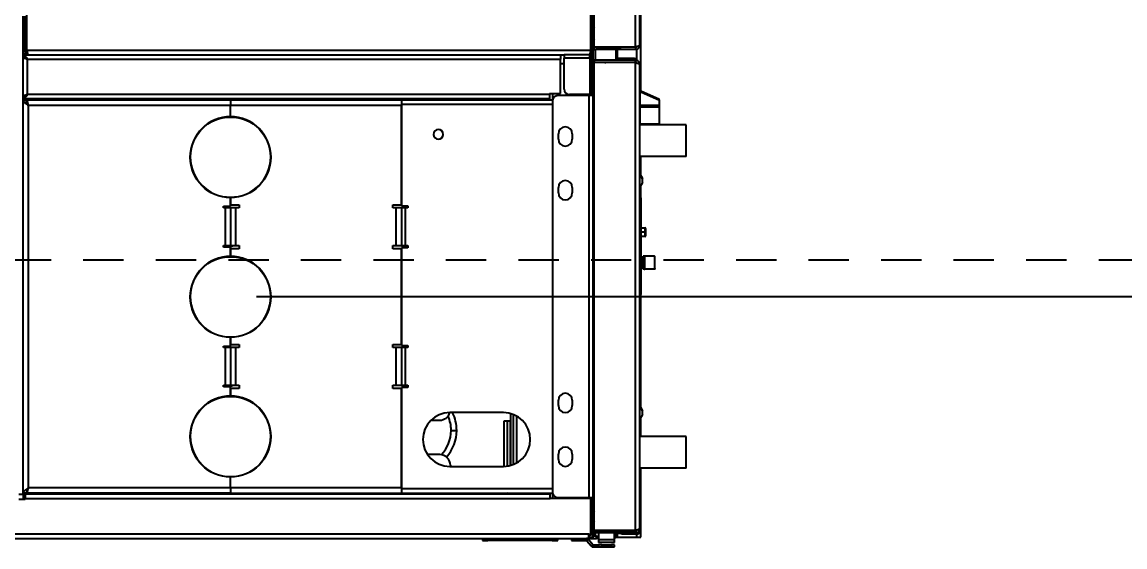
# Model space of a CAD drawing. Header units: millimetres. Extents: x 0 to 87554, y -20854 to 20404.
# Drawn here: x 11843 to 12870, y 5896 to 6384 of the extents above; entities that cross this region are included whole.
import ezdxf

# ---------------------------------------------------------------- set-up
doc = ezdxf.new("R2010")
doc.units = ezdxf.units.MM
doc.linetypes.add('CENTER', pattern=[50.8, 31.75, -6.35, 6.35, -6.35])
doc.linetypes.add('JIS_02_0.7', pattern=[1.35, 0.75, -0.6])
doc.layers.get('0').update_dxf_attribs({"lineweight": 15})
doc.layers.get('Defpoints').update_dxf_attribs({"lineweight": 15})
doc.layers.add('2', color=4, linetype='CENTER')
doc.layers.add('THICK', color=7, linetype='Continuous', lineweight=0)
doc.styles.get("Standard").update_dxf_attribs({"font": 'isocp.shx', "width": 0.707, "bigfont": 'hztxt.shx'})
doc.styles.add('仿宋', font='', dxfattribs={"width": 0.8})
doc.styles.get('仿宋').set_extended_font_data('仿宋_gb2312')
doc.dimstyles.new('12倍', dxfattribs={"dimscale": 21, "dimtxt": 3.5, "dimasz": 2.5, "dimexe": 1.5, "dimexo": 0, "dimgap": 1, "dimtad": 1, "dimtoh": 1, "dimdsep": 46, "dimtxsty": '仿宋', "dimcen": 2.5, "dimdle": 5, "dimclrd": 4, "dimclre": 4, "dimclrt": 3, "dimadec": 0, "dimazin": 0, "dimtfac": 1, "dimtmove": 0, "dimatfit": 3, "dimfxl": 1, "dimtolj": 1, "dimarcsym": 0})
doc.dimstyles.new('DJ', dxfattribs={"dimtxt": 75, "dimasz": 75, "dimexe": 20, "dimexo": 0, "dimgap": 20, "dimtad": 1, "dimdec": 1, "dimtxsty": 'Standard', "dimcen": 10, "dimclrd": 95, "dimclre": 95, "dimclrt": 95, "dimadec": 0, "dimazin": 0, "dimtfac": 1, "dimtdec": 1, "dimtmove": 1, "dimatfit": 3, "dimfxl": 1, "dimlwd": 13, "dimlwe": 15, "dimarcsym": 0})

# ---------------------------------------------------------------- blocks, each defined once
blk = doc.blocks.new('*D47')
at = {"color": 4, "linetype": 'Continuous', "lineweight": -2}
for p, q in [((12055.8, 6578.5), (13207.8, 6578.5)), ((13185.3, 6166), (13185.3, 6541)), ((12061.8, 6128.5), (13207.8, 6128.5))]:
    blk.add_line(p, q, dxfattribs=at)
at = {"color": 4, "lineweight": -3}
for points in [[(13179, 6541), (13191.5, 6541), (13185.3, 6578.5)], [(13179, 6166), (13191.5, 6166), (13185.3, 6128.5)]]:
    blk.add_solid(points, dxfattribs=at)
at = {"layer": 'Defpoints', "color": 0, "lineweight": -3}
for p in [(12055.8, 6578.5), (13185.3, 6578.5), (12061.8, 6128.5)]:
    blk.add_point(p, dxfattribs=at)
at = {"color": 3, "lineweight": -3, "insert": (13144, 6353.5), "char_height": 52.5, "attachment_point": 5, "rotation": 90, "style": '仿宋'}
blk.add_mtext('\\A1;450', dxfattribs=at)
blk = doc.blocks.new('A$C1B2D4C3C')
at = {"color": 87, "linetype": 'Continuous', "lineweight": 25}
for p, q in [((8, 997), (8, 90.5)), ((12, 90.5), (12, 997)), ((44, 615), (44, 621)), ((49, 617), (44, 617)), ((49, 621), (49, 617)), ((49, 617), (462, 617)), ((50, 614), (50, 617)), ((416, 617), (416, 614)), ((417, 127), (417, 617)), ((419, 617), (417, 617)), ((419.1, 617), (455.9, 617)), ((419.1, 616.3), (419.1, 617)), ((455.9, 616.3), (455.9, 617)), ((456, 617), (458, 617)), ((458, 617), (458, 613)), ((462, 615), (462, 617)), ((462, 617), (494, 617)), ((44, 615), (45, 615)), ((45, 615), (45, 126.5)), ((49, 615), (45, 615)), ((49, 126.5), (49, 615)), ((50, 424), (50, 613.9)), ((50.8, 613.9), (50, 613.9)), ((55, 612), (411, 612)), ((55, 424), (55, 612)), ((411, 612), (411, 424)), ((413, 613.9), (416, 613.9)), ((416, 613.9), (416, 424)), ((421, 127), (421, 613)), ((421, 613), (454, 613)), ((454, 613), (454, 117)), ((458, 613), (458, 117)), ((458, 613), (458, 113.5)), ((460, 613), (458, 613)), ((460, 613), (462, 613)), ((462, 615), (494, 615)), ((495, 614), (462, 614)), ((462, 613), (462, 614)), ((462, 88.7), (462, 613)), ((50, 564), (49, 564)), ((50, 558), (49, 558)), ((417, 564), (416, 564)), ((417, 558), (416, 558)), ((50, 536.8), (49, 536.8)), ((50, 518.5), (49, 518.5)), ((417, 518.5), (416, 518.5)), ((49, 512.5), (50, 512.5)), ((50, 504.5), (49, 504.5)), ((416, 512.4), (417, 512.5)), ((417, 504.5), (416, 504.6)), ((417, 512.5), (417, 512.5)), ((417, 504.5), (417, 504.5)), ((50, 494.5), (49, 494.5)), ((417, 494.5), (416, 494.5)), ((49, 488.5), (50, 488.5)), ((416, 488.5), (417, 488.5)), ((49, 478), (50, 478)), ((55, 424), (50, 424)), ((50, 424), (50, 265)), ((55, 424), (65.5, 424)), ((55, 265), (55, 424)), ((140.5, 424), (149, 424)), ((147.5, 424), (140.5, 424)), ((147.5, 416), (147.5, 424)), ((149, 424), (149, 430.5)), ((149, 430.5), (150.5, 430.5)), ((149.5, 423.4), (149.5, 430.5)), ((150.5, 430.5), (150.5, 429)), ((185.5, 429), (150.5, 429)), ((150.5, 429), (150.5, 424)), ((185.5, 424), (150.5, 424)), ((150.5, 424), (150.5, 419)), ((185.5, 429), (185.5, 430.5)), ((185.5, 430.5), (187, 430.5)), ((185.5, 424), (185.5, 429)), ((185.5, 419), (185.5, 424)), ((187, 430.5), (187, 424)), ((187, 424), (195.5, 424)), ((195.5, 424), (188.5, 424)), ((188.5, 424), (188.5, 416)), ((270.5, 424), (279, 424)), ((277.5, 424), (270.5, 424)), ((277.5, 416), (277.5, 424)), ((279, 424), (279, 430.5)), ((279, 430.5), (280.5, 430.5)), ((279.5, 423.4), (279.5, 430.5)), ((280.5, 430.5), (280.5, 429)), ((315.5, 429), (280.5, 429)), ((280.5, 429), (280.5, 424)), ((315.5, 424), (280.5, 424)), ((280.5, 424), (280.5, 419)), ((315.5, 429), (315.5, 430.5)), ((315.5, 430.5), (317, 430.5)), ((315.5, 424), (315.5, 429)), ((315.5, 419), (315.5, 424)), ((317, 430.5), (317, 424)), ((317, 424), (325.5, 424)), ((325.5, 424), (318.5, 424)), ((318.5, 424), (318.5, 416)), ((400.5, 424), (411, 424)), ((416, 424), (411, 424)), ((411, 424), (411, 265)), ((416, 424), (416, 265)), ((150.5, 416), (147.5, 416)), ((150.5, 419), (185.5, 419)), ((150.5, 419), (150.5, 416)), ((185.5, 416), (185.5, 419)), ((188.5, 416), (185.5, 416)), ((280.5, 416), (277.5, 416)), ((280.5, 419), (315.5, 419)), ((280.5, 419), (280.5, 416)), ((315.5, 416), (315.5, 419)), ((318.5, 416), (315.5, 416)), ((49, 406.8), (50, 406.8)), ((49, 342.2), (50, 342.2)), ((416, 342.2), (417, 342.2)), ((50, 306.5), (49, 306.5)), ((417, 306.5), (416, 306.5)), ((147.5, 265), (147.5, 273)), ((147.5, 273), (150.5, 273)), ((150.5, 273), (150.5, 270)), ((150.5, 270), (150.5, 265)), ((185.5, 270), (150.5, 270)), ((185.5, 273), (188.5, 273)), ((185.5, 270), (185.5, 273)), ((185.5, 265), (185.5, 270)), ((188.5, 273), (188.5, 265)), ((277.5, 265), (277.5, 273)), ((277.5, 273), (280.5, 273)), ((280.5, 273), (280.5, 270)), ((280.5, 270), (280.5, 265)), ((315.5, 270), (280.5, 270)), ((315.5, 270), (315.5, 273)), ((315.5, 273), (318.5, 273)), ((315.5, 265), (315.5, 270)), ((318.5, 273), (318.5, 265)), ((54, 265), (50, 265)), ((50, 265), (50, 124.4)), ((148.5, 265), (54, 265)), ((54, 124.4), (54, 265)), ((55, 265), (147.5, 265)), ((148.5, 259), (148.5, 265)), ((150.5, 259), (148.5, 259)), ((185.5, 265), (150.5, 265)), ((150.5, 265), (150.5, 261)), ((150.5, 261), (185.5, 261)), ((150.5, 261), (150.5, 259)), ((185.5, 261), (185.5, 265)), ((185.5, 259), (185.5, 261)), ((187.5, 259), (185.5, 259)), ((278.5, 265), (187.5, 265)), ((187.5, 265), (187.5, 259)), ((188.5, 265), (277.5, 265)), ((278.5, 259), (278.5, 265)), ((280.5, 259), (278.5, 259)), ((315.5, 265), (280.5, 265)), ((280.5, 265), (280.5, 261)), ((280.5, 261), (315.5, 261)), ((280.5, 261), (280.5, 259)), ((315.5, 261), (315.5, 265)), ((315.5, 259), (315.5, 261)), ((317.5, 259), (315.5, 259)), ((412, 265), (317.5, 265)), ((317.5, 265), (317.5, 259)), ((318.5, 265), (411, 265)), ((416, 265), (412, 265)), ((412, 265), (412, 124.4)), ((416, 265), (416, 124.4)), ((86, 229.3), (86, 240.7)), ((118, 237.3), (118, 229.3)), ((75, 220), (75, 170)), ((76, 219.3), (75, 219.3)), ((108.5, 218.7), (108.5, 213.5)), ((125, 170), (125, 220)), ((8, 189.5), (6, 189.5)), ((6, 189.5), (6, 184.5)), ((49, 186.5), (50, 186.5)), ((416, 186.5), (417, 186.5)), ((6, 184.5), (8, 184.5)), ((6, 124.5), (6, 184.5)), ((50, 178.5), (49, 178.5)), ((49, 173.5), (50, 173.5)), ((49, 166.5), (50, 166.5)), ((117, 169.5), (75, 169.5)), ((117, 166.5), (75.2, 166.5)), ((117, 166.5), (117, 169.5)), ((117, 163.5), (117, 166.5)), ((416, 165.5), (417, 165.5)), ((50, 163.5), (49, 163.5)), ((49, 160.5), (50, 160.5)), ((49, 157.5), (50, 157.5)), ((124.1, 163.5), (75.9, 163.5)), ((75.9, 163.5), (117, 163.5)), ((76.9, 160.5), (123.1, 160.5)), ((78.3, 157.5), (121.7, 157.5)), ((416, 163.5), (417, 163.5)), ((416, 160.5), (417, 160.5)), ((416, 157.5), (417, 157.5)), ((8, 124.5), (6, 124.5)), ((6, 124.5), (6, 119.5)), ((45, 126.5), (49, 126.5)), ((45, 88.6), (45, 126.5)), ((51, 124.4), (45, 124.4)), ((415, 124.4), (51, 124.4)), ((422, 124.4), (415, 124.4)), ((421, 127), (417, 127)), ((421, 127), (422, 127)), ((422, 127), (422, 126.5)), ((422, 126.5), (422, 117)), ((6, 119.5), (8, 119.5)), ((46, 119.4), (46, 90.4)), ((81.5, 118.9), (86.5, 118.9)), ((131.5, 118.9), (136.5, 118.9)), ((329.5, 118.9), (334.5, 118.9)), ((379.5, 118.9), (384.5, 118.9)), ((420, 90.4), (420, 119.4)), ((422, 117), (454, 117)), ((426, 113.5), (455, 113.5)), ((449.5, 113.5), (449.5, 117)), ((458, 117), (454, 117)), ((455, 89.5), (455, 113.5)), ((458, 113.5), (455, 113.5)), ((458, 89.5), (458, 113.5)), ((8, 106.5), (6, 106.5)), ((6, 106.5), (6, 103.5)), ((6, 103.5), (8, 103.5)), ((6, 103.5), (6, 92.7)), ((86.5, 105.9), (81.5, 105.9)), ((136.5, 105.9), (131.5, 105.9)), ((334.5, 105.9), (329.5, 105.9)), ((384.5, 105.9), (379.5, 105.9)), ((421, 89.5), (421, 108.5)), ((8, 92.7), (6, 92.7)), ((46, 92.5), (45, 92.5)), ((421, 92.5), (420, 92.5)), ((0, 86.2), (2, 86.2)), ((0, 86.2), (0, 81.5)), ((5.8, 92.3), (0.9, 88.2)), ((2.2, 86.7), (0.9, 88.2)), ((2, 86.2), (2, 81.5)), ((7.1, 90.7), (2.2, 86.7)), ((5.8, 92.3), (7.1, 90.7)), ((8, 90.5), (8, 89.5)), ((8, 90.5), (12, 90.5)), ((8, 89.5), (8, 86.5)), ((8.1, 89.5), (8, 89.5)), ((8, 86.5), (10, 86.5)), ((8, 86.5), (8, 83.5)), ((8, 83.5), (10, 83.5)), ((8, 81.5), (8, 83.5)), ((10, 86.5), (10, 87)), ((12, 86.5), (10, 86.5)), ((10, 83.5), (10, 86.5)), ((13, 84.5), (10, 84.5)), ((10, 83.5), (10, 81.5)), ((12, 90), (10.1, 90)), ((12, 90.5), (12, 88.6)), ((12, 88.6), (45, 88.6)), ((12, 88.5), (12, 86.5)), ((45, 88.5), (12, 88.5)), ((45, 86.5), (12, 86.5)), ((13, 88.6), (13, 88.5)), ((13, 85.5), (15, 85.5)), ((13, 47), (13, 85.5)), ((15, 47), (15, 85.5)), ((15.1, 85.5), (15.2, 85.5)), ((15.1, 85.5), (15.1, 85.5)), ((15.1, 83.4), (15.1, 75.5)), ((15.1, 83.4), (15.2, 83.4)), ((15.2, 85.5), (450.8, 85.5)), ((15.2, 47), (15.2, 85.5)), ((16.5, 88.6), (16.5, 88.5)), ((23.7, 85.5), (21.8, 86.5)), ((32.2, 85.5), (34, 86.5)), ((34.2, 86.5), (32.3, 85.5)), ((45, 88.5), (46, 88.5)), ((45, 86.5), (45, 88.5)), ((420, 90.4), (46, 90.4)), ((46, 90.4), (46, 86.4)), ((46, 86.4), (420, 86.4)), ((46, 85.5), (46, 86.4)), ((420, 86.4), (420, 90.4)), ((420, 88.5), (421, 88.5)), ((420, 86.4), (420, 85.5)), ((420.5, 88.5), (420.5, 88.5)), ((455, 89.5), (421, 89.5)), ((421, 88.5), (455, 88.5)), ((421, 88.5), (421, 86.5)), ((421, 86.5), (455, 86.5)), ((435.9, 86.5), (435.9, 85.5)), ((439.9, 86.5), (439.9, 85.5)), ((449.5, 88.5), (449.5, 89.5)), ((450.8, 85.5), (450.9, 85.5)), ((450.8, 47), (450.8, 85.5)), ((450.9, 83.4), (450.8, 83.4)), ((450.9, 85.5), (450.9, 85.5)), ((450.9, 75.5), (450.9, 83.4)), ((453, 85.5), (451, 85.5)), ((451, 47), (451, 85.5)), ((453, 89.5), (453, 88.5)), ((453, 88.6), (455.4, 88.6)), ((453, 47), (453, 85.5)), ((463, 84.5), (453, 84.5)), ((455, 89.5), (456, 89.5)), ((455, 88.5), (455, 86.5)), ((455, 86.5), (462, 86.5)), ((456, 89.5), (458, 89.5)), ((457.8, 88.5), (458.6, 88.5)), ((457.9, 88.6), (458.6, 88.6)), ((461.5, 88.6), (463, 88.6)), ((462, 88.7), (495, 88.7)), ((462, 88.5), (462, 86.5)), ((495, 88.5), (462, 88.5)), ((495, 86.5), (462, 86.5)), ((463, 88.7), (463, 88.5)), ((463, 85.5), (465, 85.5)), ((463, 47), (463, 85.5)), ((465, 47), (465, 85.5)), ((465.1, 85.5), (465.2, 85.5)), ((465.1, 85.5), (465.1, 85.5)), ((465.1, 83.4), (465.1, 75.5)), ((465.1, 83.4), (465.2, 83.4)), ((465.2, 85.5), (900.8, 85.5)), ((465.2, 47), (465.2, 85.5)), ((466.5, 88.7), (466.5, 88.5)), ((472, 85.9), (472, 86.5)), ((472, 85.9), (473.7, 85.9)), ((473.7, 86.5), (473.7, 85.9)), ((473.7, 85.9), (484, 85.9)), ((484, 86.5), (484, 85.9)), ((2, 81.5), (0, 81.5)), ((0, 81.5), (0, 78.5)), ((0, 78.5), (2, 78.5)), ((0, 78.5), (0, 69.5)), ((2, 78.5), (2, 81.5)), ((2, 78.5), (2, 69.5)), ((6.6, 81.5), (4, 81.5)), ((4, 66.5), (4, 81.5)), ((6.6, 66.5), (6.6, 81.5)), ((13, 81.5), (6.6, 81.5)), ((15.1, 81.5), (15, 81.5)), ((15.1, 75.5), (15.1, 60.5)), ((15.2, 75.5), (15.1, 75.5)), ((450.8, 75.5), (450.9, 75.5)), ((450.9, 60.5), (450.9, 75.5)), ((465.1, 75.5), (465.1, 60.5)), ((465.2, 75.5), (465.1, 75.5)), ((2, 69.5), (0, 69.5)), ((0, 69.5), (0, 66.5)), ((0, 66.5), (2, 66.5)), ((2, 66.5), (2, 69.5)), ((4, 66.5), (6.6, 66.5)), ((6.6, 66.5), (13, 66.5)), ((9, 65.4), (9, 46)), ((10, 66.5), (10, 65.5)), ((10, 65.5), (10, 64)), ((13, 65.5), (10, 65.5)), ((13, 64), (10, 64)), ((12.7, 64), (12.7, 61)), ((15, 66.5), (15.1, 66.5)), ((15.1, 65.5), (15, 65.5)), ((15.1, 64), (15, 64)), ((15.1, 63.8), (15, 63.8)), ((451, 65.5), (450.9, 65.5)), ((451, 64), (450.9, 64)), ((451, 63.8), (450.9, 63.8)), ((463, 65.5), (453, 65.5)), ((463, 64), (453, 64)), ((454.5, 63.8), (453, 63.8)), ((454.5, 48.3), (454.5, 63.8)), ((465.1, 65.5), (465, 65.5)), ((465.1, 64), (465, 64)), ((465.1, 63.8), (465, 63.8)), ((11.8, 60.1), (13, 61.3)), ((11.8, 46.6), (11.8, 60.1)), ((15.1, 60.5), (15.2, 60.5)), ((15.1, 47), (15.1, 60.5)), ((450.8, 60.5), (450.9, 60.5)), ((450.9, 47), (450.9, 60.5)), ((465.1, 60.5), (465.2, 60.5)), ((465.1, 47), (465.1, 60.5)), ((9, 46), (9, 42)), ((11.8, 46), (9, 46)), ((9, 42), (73.2, 42)), ((15, 47), (13, 47)), ((15.1, 48.3), (15, 48.3)), ((15.2, 47), (15.1, 47)), ((15.2, 47), (450.8, 47)), ((29, 42.6), (15.8, 42.6)), ((17, 43), (449, 43)), ((29.4, 43), (29, 42.6)), ((73.2, 0), (73.2, 43)), ((102.7, 0), (102.7, 43)), ((102.7, 42), (120.7, 42)), ((123.2, 40.6), (118.8, 43)), ((126.7, 40.6), (130.7, 43)), ((131.2, 43), (126.8, 40.6)), ((129.3, 42), (235, 42)), ((233, 43), (235, 42)), ((325, 42), (235, 42)), ((261.5, 40), (261.5, 42)), ((267.5, 40), (267.5, 42)), ((289, 38.5), (289, 42)), ((293, 38.5), (293, 42)), ((297, 42), (297, 38.5)), ((325, 42), (327, 43)), ((325, 42), (336.7, 42)), ((339.2, 40.6), (334.8, 43)), ((342.7, 40.6), (346.7, 43)), ((347.2, 43), (342.8, 40.6)), ((345.3, 42), (363.3, 42)), ((363.3, 0), (363.3, 43)), ((392.7, 0), (392.7, 43)), ((392.7, 42.8), (393.4, 42.8)), ((393.4, 24.8), (393.4, 42.8)), ((393.4, 42.8), (409.7, 42.8)), ((393.5, 43), (393.5, 42.8)), ((409.5, 43), (409.5, 42.8)), ((409.7, 42.8), (409.7, 24.8)), ((410.7, 42.8), (409.7, 42.8)), ((410.7, 24.8), (410.7, 42.8)), ((410.7, 42.8), (422.5, 42.8)), ((423.4, 41.4), (416.2, 25.4)), ((424.2, 41.4), (416.9, 25.4)), ((423.3, 42.8), (422.5, 42.8)), ((423.4, 41.4), (424.2, 41.4)), ((424.3, 41.8), (423.5, 41.8)), ((424.3, 42), (523.2, 42)), ((450.8, 47), (450.9, 47)), ((451, 48.3), (450.9, 48.3)), ((451, 47), (453, 47)), ((454.5, 48.3), (453, 48.3)), ((463.2, 46), (453.6, 46)), ((465, 47), (463, 47)), ((465.1, 48.3), (465, 48.3)), ((465.2, 47), (465.1, 47)), ((465.2, 47), (900.8, 47)), ((467, 43), (899, 43)), ((123.2, 40.6), (126.7, 40.6)), ((126.7, 40.6), (126.8, 40.6)), ((258.5, 40), (270.5, 40)), ((258.5, 39), (258.5, 40)), ((258.5, 39), (270.5, 39)), ((258.5, 39), (258.5, 38.5)), ((258.5, 38.5), (270.5, 38.5)), ((258.5, 29.5), (258.5, 38.5)), ((270.5, 39), (270.5, 40)), ((270.5, 38.5), (270.5, 39)), ((270.5, 29.5), (270.5, 38.5)), ((293, 38.5), (289, 38.5)), ((290, 37.5), (293, 37.5)), ((293, 38.5), (293, 37.5)), ((297, 38.5), (293, 38.5)), ((293, 37.5), (296, 37.5)), ((339.2, 40.6), (342.7, 40.6)), ((342.7, 40.6), (342.8, 40.6)), ((270.5, 29.5), (258.5, 29.5)), ((259, 29), (270, 29)), ((392.7, 24.8), (393.4, 24.8)), ((393.4, 24.8), (409.7, 24.8)), ((409.7, 24.8), (410.7, 24.8)), ((410.7, 24.8), (415.2, 24.8)), ((415.2, 24.8), (416, 24.8)), ((416.9, 25.4), (416.2, 25.4)), ((73.2, 0), (102.7, 0)), ((363.3, 0), (392.7, 0))]:
    blk.add_line(p, q, dxfattribs=at)
at = {"color": 87, "linetype": 'Continuous', "lineweight": 25, "flags": 128}
for points in [[(55, 612), (55, 612)], [(411, 612), (411, 612)], [(421, 613), (421, 613)], [(454, 613), (454, 613)], [(416, 536.3), (416, 536.3), (417, 536.4)], [(49, 526.7), (49.2, 526.6), (50, 526.2)], [(50, 417.3), (49.2, 417), (49, 416.9)], [(417, 406.6), (416, 406.7), (416, 406.7)], [(15, 85.5), (15, 85.5), (15.2, 85.5)], [(420, 88.3), (420.4, 88.4), (421, 88.5)], [(450.8, 85.5), (450.9, 85.5), (451, 85.5)], [(465, 85.5), (465, 85.5), (465.2, 85.5)], [(472.6, 85.5), (472.6, 85.5), (472, 85.9)], [(473.7, 85.9), (474, 85.7), (474.1, 85.5)], [(484, 85.9), (483.4, 85.5), (483.4, 85.5)], [(15.2, 74.6), (15.2, 74.7), (15.1, 75.5)], [(450.9, 75.5), (450.8, 74.7), (450.8, 74.6)], [(465.2, 74.6), (465.2, 74.7), (465.1, 75.5)]]:
    blk.add_lwpolyline(points, dxfattribs=at)
at = {"color": 87, "linetype": 'Continuous', "lineweight": 25}
for centre, radius, start, end in [((462, 613), 4, 90, 180), ((462, 613), 2, 90, 180), ((420, 522.5), 4, 138.5904, 180), ((103, 424), 37.5, 0, 180), ((233, 424), 37.5, 0, 180), ((363, 424), 37.5, 0, 180), ((103, 424), 37.5, 180, 270), ((103, 424), 37.5, 270, 0), ((108.5, 412.2), 42.5, 9.1321, 17.8184), ((233, 424), 37.5, 180, 270), ((233, 424), 37.5, 270, 0), ((238.5, 412.2), 42.5, 9.1321, 17.8184), ((363, 424), 37.5, 180, 270), ((363, 424), 37.5, 270, 0), ((420, 420.5), 4, 180, 221.4096), ((100, 220), 25, 90, 180), ((100, 220), 25, 0, 90), ((76, 229.3), 10, 270, 0), ((108.5, 251.2), 32.5, 225.8128, 270), ((128, 229.3), 10, 180, 252.5424), ((384, 230.5), 4.5, 90, 270), ((384, 230.5), 4.5, 270, 90), ((108.5, 251.2), 37.7, 228.7076, 270), ((108.5, 251.2), 32.5, 270, 293.9466), ((108.5, 251.2), 37.7, 270, 295.8897), ((47, 166.5), 3, 311.8103, 0), ((100, 170), 25, 180, 0), ((51, 119.4), 5, 90, 180), ((415, 119.4), 5, 0, 90), ((81.5, 112.4), 6.5, 90, 270), ((86.5, 112.4), 6.5, 270, 90), ((131.5, 112.4), 6.5, 90, 270), ((136.5, 112.4), 6.5, 270, 90), ((329.5, 112.4), 6.5, 90, 270), ((334.5, 112.4), 6.5, 270, 90), ((379.5, 112.4), 6.5, 90, 270), ((384.5, 112.4), 6.5, 270, 90), ((426, 108.5), 5, 90, 180), ((5.4, 92.7), 0.6, 309.8056, 0), ((5.4, 92.7), 2.6, 309.8056, 0), ((2.6, 86.2), 2.6, 129.8056, 180), ((2.6, 86.2), 0.6, 129.8056, 180), ((12, 90.5), 4, 180, 270), ((12, 90.5), 2, 180, 270), ((15, 83.4), 0.05, 360, 180), ((43, 84.5), 2, 30, 90), ((43, 84.5), 4, 41.4096, 60), ((421, 85.5), 1, 90, 180), ((450.9, 83.4), 0.05, 0, 180), ((455, 89.5), 3, 270, 0), ((455, 89.5), 1, 270, 0), ((465, 83.4), 0.05, 360, 180), ((12, 68), 4, 202.0243, 240), ((15.8, 46.6), 4, 180, 270), ((422.5, 41.8), 0.999, 359.9343, 89.9452), ((423.3, 41.8), 0.999, 359.9335, 89.946), ((422.5, 41.8), 1, 335.5976, 359.996), ((423.3, 41.8), 1, 335.6009, 359.9967), ((290, 38.5), 1, 180, 270), ((296, 38.5), 1, 270, 0), ((415.2, 25.8), 0.998, 270.0319, 335.6302), ((416, 25.8), 0.998, 270.0318, 335.6311)]:
    blk.add_arc(centre, radius, start, end, dxfattribs=at)
for points, knots in [([(55, 612), (54.6, 612.7), (53.8, 614), (52.5, 615.6), (51.3, 616.8), (50.4, 616.9), (50, 617)], [0, 0, 0, 0, 0.250008, 0.499996, 0.750001, 1, 1, 1, 1]), ([(416, 617), (415.6, 616.9), (414.7, 616.8), (413.5, 615.6), (412.2, 614), (411.4, 612.7), (411, 612)], [0, 0, 0, 0, 0.249997, 0.500004, 0.74999, 1, 1, 1, 1]), ([(417, 617), (417.1, 616.7), (417.2, 616), (418.1, 615), (419.4, 614), (420.5, 613.3), (421, 613)], [0, 0, 0, 0, 0.249999, 0.500012, 0.750003, 1, 1, 1, 1]), ([(419, 617), (419, 616.7), (419.1, 616), (419.6, 615), (420.2, 614), (420.7, 613.3), (421, 613)], [0, 0, 0, 0, 0.249999, 0.500027, 0.75001, 1, 1, 1, 1]), ([(421, 613), (420.8, 613.5), (420.5, 614.6), (420, 615.9), (419.6, 616.8), (419.3, 616.9), (419.1, 617)], [0, 0, 0, 0, 0.249992, 0.499989, 0.749995, 1, 1, 1, 1]), ([(455.9, 617), (455.7, 616.9), (455.4, 616.8), (455, 615.9), (454.5, 614.6), (454.2, 613.5), (454, 613)], [0, 0, 0, 0, 0.250005, 0.500011, 0.750008, 1, 1, 1, 1]), ([(454, 613), (454.5, 613.3), (455.6, 614), (456.9, 615), (457.8, 616), (457.9, 616.7), (458, 617)], [0, 0, 0, 0, 0.249997, 0.499988, 0.750001, 1, 1, 1, 1]), ([(454, 613), (454.3, 613.3), (454.8, 614), (455.4, 615), (455.9, 616), (456, 616.7), (456, 617)], [0, 0, 0, 0, 0.24999, 0.499974, 0.750001, 1, 1, 1, 1]), ([(55, 612), (54.6, 612.3), (53.8, 612.8), (52.5, 613.4), (51.3, 613.9), (50.4, 614), (50, 614)], [0, 0, 0, 0, 0.2500118, 0.500008, 0.7499985, 1, 1, 1, 1]), ([(50, 613.9), (50.1, 613.7), (50.2, 613.4), (51.4, 612.9), (53, 612.5), (54.3, 612.2), (55, 612)], [0, 0, 0, 0, 0.250007, 0.5, 0.749993, 1, 1, 1, 1]), ([(416, 614), (415.6, 614), (414.7, 613.9), (413.5, 613.4), (412.2, 612.8), (411.4, 612.3), (411, 612)], [0, 0, 0, 0, 0.249997, 0.499992, 0.749984, 1, 1, 1, 1]), ([(411, 612), (411.7, 612.2), (413, 612.5), (414.6, 612.9), (415.8, 613.4), (415.9, 613.7), (416, 613.9)], [0, 0, 0, 0, 0.250004, 0.500001, 0.749995, 1, 1, 1, 1]), ([(411, 612), (411.3, 612.2), (411.8, 612.5), (412.4, 612.9), (412.9, 613.4), (413, 613.7), (413, 613.9)], [0, 0, 0, 0, 0.2500184, 0.5000043, 0.7499912, 1, 1, 1, 1]), ([(421, 613), (420.8, 613.3), (420.5, 613.8), (420.1, 614.4), (419.9, 614.5), (419.8, 614.6)], [0, 0, 0, 0, 0.410784, 0.821529, 1, 1, 1, 1]), ([(455.2, 614.6), (455.1, 614.5), (454.9, 614.4), (454.5, 613.8), (454.2, 613.3), (454, 613)], [0, 0, 0, 0, 0.178471, 0.589216, 1, 1, 1, 1]), ([(458, 90.5), (458.1, 90), (458.2, 88.9), (459.1, 87.6), (460.4, 86.7), (461.5, 86.6), (462, 86.5)], [0, 0, 0, 0, 0.250004, 0.499998, 0.75, 1, 1, 1, 1]), ([(462, 88.7), (461.5, 88.8), (460.4, 89.1), (459.1, 89.6), (458.2, 90), (458.1, 90.3), (458, 90.5)], [0, 0, 0, 0, 0.2500026, 0.4999938, 0.7499961, 1, 1, 1, 1]), ([(460.6, 89.1), (460.6, 89.1), (460.7, 88.9), (461.2, 88.6), (461.7, 88.5), (462, 88.5)], [0, 0, 0, 0, 0.027933, 0.513957, 1, 1, 1, 1]), ([(13, 47), (13.1, 46.5), (13.2, 45.4), (14.1, 44.1), (15.4, 43.2), (16.5, 43.1), (17, 43)], [0, 0, 0, 0, 0.2499866, 0.4999962, 0.7499914, 1, 1, 1, 1]), ([(15.6, 46.1), (15.6, 46.1), (15.4, 46.2), (15.1, 46.7), (15, 47.2), (15, 47.5)], [0, 0, 0, 0, 0.021478, 0.510725, 1, 1, 1, 1]), ([(15, 47), (15, 46.7), (15.1, 46.2), (15.4, 45.7), (15.6, 45.6), (15.6, 45.6)], [0, 0, 0, 0, 0.486013, 0.972066, 1, 1, 1, 1]), ([(17, 43), (16.8, 43.1), (16.5, 43.2), (16.1, 44.1), (15.7, 45.4), (15.4, 46.5), (15.2, 47)], [0, 0, 0, 0, 0.250007, 0.500015, 0.750011, 1, 1, 1, 1]), ([(15.3, 47), (15.4, 46.7), (15.6, 46.1), (15.8, 45.6), (15.9, 45.4)], [0, 0, 0, 0, 0.4745584, 1, 1, 1, 1]), ([(449, 43), (449.5, 43.1), (450.6, 43.2), (451.9, 44.1), (452.8, 45.4), (452.9, 46.5), (453, 47)], [0, 0, 0, 0, 0.250006, 0.500004, 0.750013, 1, 1, 1, 1]), ([(450.8, 47), (450.6, 46.5), (450.3, 45.4), (449.9, 44.1), (449.5, 43.2), (449.1, 43.1), (449, 43)], [0, 0, 0, 0, 0.2499888, 0.4999865, 0.7499939, 1, 1, 1, 1]), ([(450.1, 45.4), (450.2, 45.6), (450.4, 46.1), (450.6, 46.7), (450.7, 47)], [0, 0, 0, 0, 0.5254366, 1, 1, 1, 1]), ([(451, 47.5), (451, 47.2), (450.9, 46.7), (450.6, 46.2), (450.4, 46.1), (450.4, 46.1)], [0, 0, 0, 0, 0.4892736, 0.978529, 1, 1, 1, 1]), ([(450.4, 45.6), (450.4, 45.6), (450.6, 45.7), (450.9, 46.2), (451, 46.7), (451, 47)], [0, 0, 0, 0, 0.027928, 0.513988, 1, 1, 1, 1]), ([(452.5, 45.2), (452.8, 45.4), (453.6, 45.8), (454.3, 46.9), (454.4, 47.8), (454.5, 48.3)], [0, 0, 0, 0, 0.301111, 0.650562, 1, 1, 1, 1]), ([(454.5, 48.3), (454.2, 47.8), (453.6, 46.9), (453.1, 46.2), (452.8, 45.9)], [0, 0, 0, 0, 0.506349, 1, 1, 1, 1]), ([(463, 47), (463.1, 46.5), (463.2, 45.4), (464.1, 44.1), (465.4, 43.2), (466.5, 43.1), (467, 43)], [0, 0, 0, 0, 0.249987, 0.499995, 0.749995, 1, 1, 1, 1]), ([(465.6, 46.1), (465.6, 46.1), (465.4, 46.2), (465.1, 46.7), (465, 47.2), (465, 47.5)], [0, 0, 0, 0, 0.021474, 0.510727, 1, 1, 1, 1]), ([(465, 47), (465, 46.7), (465.1, 46.2), (465.4, 45.7), (465.6, 45.6), (465.6, 45.6)], [0, 0, 0, 0, 0.4860128, 0.9720718, 1, 1, 1, 1]), ([(467, 43), (466.9, 43.1), (466.6, 43.2), (466.1, 44.1), (465.7, 45.4), (465.4, 46.5), (465.2, 47)], [0, 0, 0, 0, 0.2500061, 0.5000135, 0.7500112, 1, 1, 1, 1]), ([(465.3, 47), (465.4, 46.7), (465.6, 46.1), (465.8, 45.6), (465.9, 45.4)], [0, 0, 0, 0, 0.4745634, 1, 1, 1, 1]), ([(259, 29), (258.9, 29), (258.8, 29), (258.6, 29.1), (258.5, 29.3), (258.5, 29.4), (258.5, 29.5), (258.5, 29.5)], [0, 0, 0, 0, 0.310083, 0.616117, 0.758832, 0.885956, 1, 1, 1, 1]), ([(270, 29), (270.1, 29), (270.2, 29), (270.4, 29.1), (270.5, 29.3), (270.5, 29.4), (270.5, 29.5), (270.5, 29.5)], [0, 0, 0, 0, 0.310081, 0.616113, 0.758827, 0.88596, 1, 1, 1, 1])]:
    blk.add_open_spline(points, degree=3, knots=knots, dxfattribs=at)

msp = doc.modelspace()

# ---------------------------------------------------------------- linework, layer by layer
at = {"color": 6, "lineweight": -3}
for centre in [(12037.462, 6258.128), (12037.462, 6128.128), (12037.462, 5998.128)]:
    msp.add_circle(centre, 37.5, dxfattribs=at)
at = {"layer": '2', "color": 1, "linetype": 'JIS_02_0.7', "ltscale": 50}
msp.add_line((6837.976, 6162.757), (13206.433, 6162.757), dxfattribs=at)

# ---------------------------------------------------------------- block references
at = {"rotation": 90}
msp.add_blockref('A$C1B2D4C3C', (12461.462, 5895.547), dxfattribs=at)

# ---------------------------------------------------------------- dimensions: what is measured, and where the dimension line sits
at = {"lineweight": -3}
dim = msp.add_linear_dim(base=(13185.271, 6578.547), p1=(12061.769, 6128.547), p2=(12055.79, 6578.547), angle=90, dimstyle='12倍', override={"dimscale": 15}, dxfattribs=at)
dim.commit()
dim.dimension.update_dxf_attribs({"geometry": '*D47', "text_midpoint": (13144.021, 6353.547)})

# ---------------------------------------------------------------- leaders
at = {"layer": 'THICK', "lineweight": -3}
msp.add_leader([(11067.387, 6187.492), (11988.173, 7815.165), (12511.443, 7815.165)], dimstyle='DJ', override={"dimtad": 0, "dimfxl": 1.25, "dimarcsym": 1}, dxfattribs=at)

doc.saveas('drawing.dxf')
